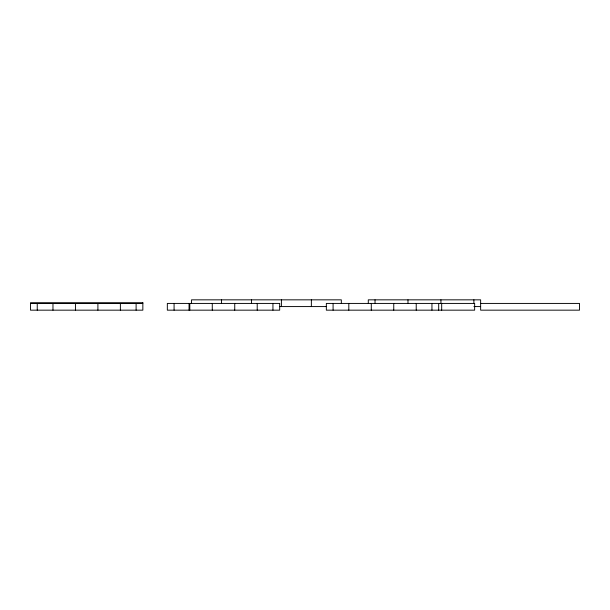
<?xml version="1.0" encoding="UTF-8"?>
<svg xmlns="http://www.w3.org/2000/svg" width="610" height="610" viewBox="0 0 610 610"><rect width="100%" height="100%" fill="white"/><g stroke="black" fill="none" stroke-linecap="round" stroke-linejoin="round"><path stroke-width="0.91" d="M30.5 303.422L142.847 303.422M480.634 303.422L579.5 303.422L579.5 310.162L480.634 310.162L480.634 299.838L368.287 299.838L368.287 303.208M279.533 306.578L326.342 306.578M473.894 306.578L480.634 306.578M473.894 299.838L473.894 303.208M441.686 303.422L441.686 310.162M440.938 299.838L440.938 303.208M438.689 303.422L438.689 310.162M431.949 303.422L431.949 310.162M416.226 303.422L416.226 310.162M407.983 299.838L407.983 303.208M393.755 303.422L393.755 310.162M375.028 299.838L375.028 303.208M371.284 303.422L371.284 310.162M348.813 303.422L348.813 310.162M341.325 303.208L341.325 299.838L191.532 299.838L191.532 303.208M333.083 303.422L333.083 310.162M311.367 299.838L311.367 306.578M281.408 299.838L281.408 306.578M272.944 303.422L272.944 310.162M257.214 303.422L257.214 310.162M251.45 299.838L251.45 303.208M234.743 303.422L234.743 310.162M221.491 299.838L221.491 303.208M212.272 303.422L212.272 310.162M189.801 303.422L189.801 310.162M189.054 303.422L189.054 310.162M174.079 303.422L174.079 310.162M136.106 303.422L136.106 310.162M120.376 303.422L120.376 310.162M97.905 303.422L97.905 310.162M75.442 303.422L75.442 310.162M52.971 303.422L52.971 310.162M37.24 303.422L37.24 310.162M142.847 302.743L30.5 302.743L30.5 310.162L142.847 310.162L142.847 302.743M279.685 303.422L167.338 303.422L167.338 310.162L279.685 310.162L279.685 303.422M474.641 303.422L326.342 303.422L326.342 310.162L474.641 310.162L474.641 303.422"/></g></svg>
